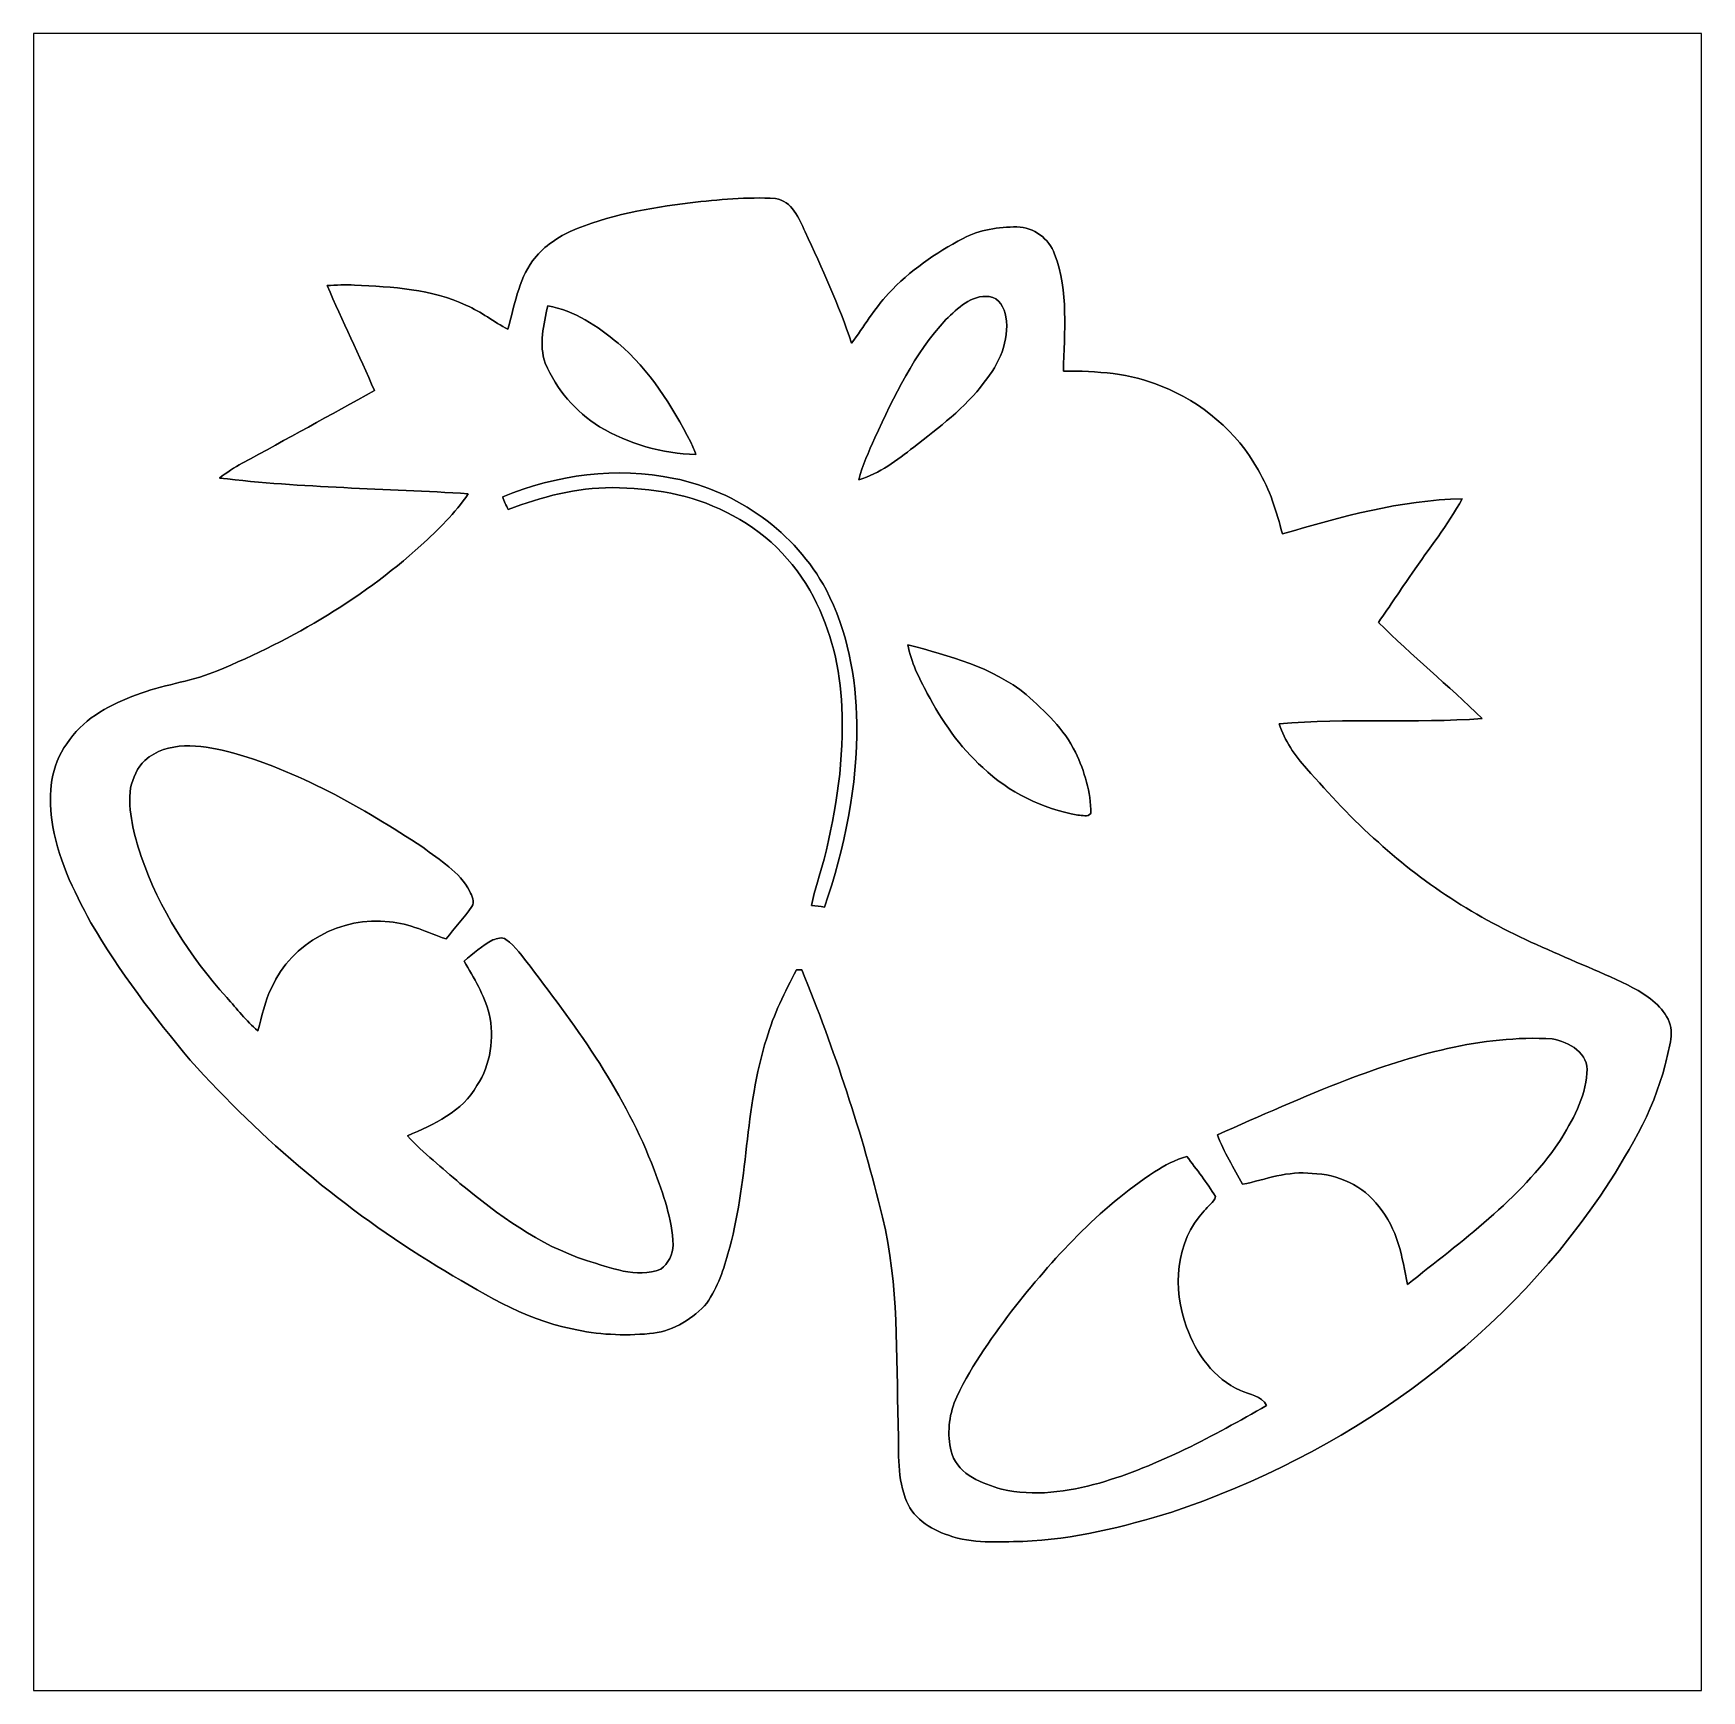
# Model space of a CAD drawing. Header units: centimetres. Extents: x -16.8 to 16.8, y -16.7 to 16.7.
import ezdxf

# ---------------------------------------------------------------- set-up
doc = ezdxf.new("R2010")
doc.units = ezdxf.units.CM
doc.header["$MEASUREMENT"] = 0
doc.layers.add('Layer 1', color=7, linetype='Continuous')

msp = doc.modelspace()

# ---------------------------------------------------------------- linework, layer by layer
at = {"layer": 'Layer 1', "color": 7}
for points, knots in [([(-16.77458, 16.66875), (-16.77458, 16.66875), (16.77458, 16.66875), (16.77458, 16.66875), (16.77458, 16.66875), (16.77458, 16.66875), (16.77458, -16.66875), (16.77458, -16.66875), (16.77458, -16.66875), (16.77458, -16.66875), (-16.77458, -16.66875), (-16.77458, -16.66875), (-16.77458, -16.66875), (-16.77458, -16.66875), (-16.77458, 16.66875), (-16.77458, 16.66875), (-16.77458, 16.66875), (-16.77458, 16.66875), (-16.77458, 16.66875), (-16.77458, 16.66875)], [0, 0, 0, 0, 0.16666667, 0.16666667, 0.16666667, 0.16666667, 0.33333333, 0.33333333, 0.33333333, 0.33333333, 0.5, 0.5, 0.5, 0.5, 0.66666667, 0.66666667, 0.66666667, 0.66666667, 1, 1, 1, 1]), ([(-3.56482, 13.26127), (-4.38573, 13.15191), (-5.21723, 13.02032), (-5.97923, 12.6806), (-5.97923, 12.6806), (-6.27309, 12.55007), (-6.53662, 12.34969), (-6.73418, 12.09604), (-6.73418, 12.09604), (-7.02134, 11.68964), (-7.10248, 11.18764), (-7.23018, 10.71774), (-7.23018, 10.71774), (-7.51593, 10.86273), (-7.76781, 11.06805), (-8.06309, 11.19646), (-8.06309, 11.19646), (-8.76371, 11.5316), (-9.55604, 11.56794), (-10.31769, 11.60321), (-10.31769, 11.60321), (-10.50043, 11.61874), (-10.68352, 11.60709), (-10.86591, 11.59369), (-10.86591, 11.59369), (-10.56323, 10.88355), (-10.21327, 10.19422), (-9.91588, 9.48196), (-9.91588, 9.48196), (-10.79994, 8.9916), (-11.68612, 8.50477), (-12.57406, 8.02181), (-12.57406, 8.02181), (-12.73281, 7.93468), (-12.88662, 7.83731), (-13.02808, 7.72407), (-13.02808, 7.72407), (-11.36932, 7.52299), (-9.69504, 7.51417), (-8.02887, 7.40763), (-8.02887, 7.40763), (-8.29169, 7.01604), (-8.63177, 6.68408), (-8.98031, 6.36976), (-8.98031, 6.36976), (-10.21574, 5.24369), (-11.68894, 4.40126), (-13.23622, 3.78213), (-13.23622, 3.78213), (-13.7481, 3.60574), (-14.29173, 3.53201), (-14.79515, 3.32881), (-14.79515, 3.32881), (-15.29997, 3.1302), (-15.80374, 2.85009), (-16.10078, 2.37843), (-16.10078, 2.37843), (-16.43309, 1.94557), (-16.46661, 1.37125), (-16.40311, 0.84878), (-16.40311, 0.84878), (-16.30539, 0.1083), (-15.9706, -0.57291), (-15.61677, -1.22132), (-15.61677, -1.22132), (-15.04244, -2.20557), (-14.351, -3.11644), (-13.61793, -3.98674), (-13.61793, -3.98674), (-12.17824, -5.59894), (-10.50361, -7.00334), (-8.65823, -8.12941), (-8.65823, -8.12941), (-7.80098, -8.64023), (-6.93244, -9.1948), (-5.93937, -9.392), (-5.93937, -9.392), (-5.43101, -9.50948), (-4.90361, -9.53417), (-4.38503, -9.48655), (-4.38503, -9.48655), (-3.95993, -9.45409), (-3.57152, -9.22726), (-3.27695, -8.92951), (-3.27695, -8.92951), (-3.04306, -8.62259), (-2.90654, -8.25394), (-2.80741, -7.88423), (-2.80741, -7.88423), (-2.39042, -6.46712), (-2.48003, -4.95512), (-2.02777, -3.54577), (-2.02777, -3.54577), (-1.88877, -3.06246), (-1.65735, -2.61479), (-1.42875, -2.16958), (-1.42875, -2.16958), (-1.40159, -2.16923), (-1.34691, -2.16923), (-1.31939, -2.16923), (-1.31939, -2.16923), (-0.66428, -3.78672), (-0.10689, -5.44583), (0.30233, -7.1434), (0.30233, -7.1434), (0.63253, -8.50547), (0.57538, -9.91658), (0.61666, -11.30653), (0.61666, -11.30653), (0.635, -11.79936), (0.58349, -12.31547), (0.75741, -12.78819), (0.75741, -12.78819), (0.88053, -13.17801), (1.25871, -13.4239), (1.62877, -13.54384), (1.62877, -13.54384), (2.10785, -13.71812), (2.62361, -13.67437), (3.12279, -13.66696), (3.12279, -13.66696), (4.1462, -13.62639), (5.14809, -13.37592), (6.12316, -13.07536), (6.12316, -13.07536), (9.55992, -11.92777), (12.67742, -9.72785), (14.73165, -6.72324), (14.73165, -6.72324), (15.27281, -5.90162), (15.7988, -5.04402), (16.04045, -4.07988), (16.04045, -4.07988), (16.10042, -3.78001), (16.24436, -3.46146), (16.09937, -3.16124), (16.09937, -3.16124), (15.95261, -2.87443), (15.67074, -2.67829), (15.39381, -2.52906), (15.39381, -2.52906), (14.79762, -2.22709), (14.17214, -1.98896), (13.56572, -1.71027), (13.56572, -1.71027), (12.36627, -1.18921), (11.23738, -0.49142), (10.27465, 0.39688), (10.27465, 0.39688), (9.74725, 0.8449), (9.29146, 1.36737), (8.82932, 1.8796), (8.82932, 1.8796), (8.59226, 2.14136), (8.38659, 2.43946), (8.28075, 2.77883), (8.28075, 2.77883), (9.63648, 2.90513), (11.00067, 2.78553), (12.35781, 2.88608), (12.35781, 2.88608), (11.68259, 3.55), (10.9474, 4.15043), (10.27747, 4.82), (10.27747, 4.82), (10.50325, 5.14844), (10.72444, 5.47934), (10.95057, 5.80743), (10.95057, 5.80743), (11.29065, 6.30273), (11.67306, 6.77439), (11.95634, 7.30603), (11.95634, 7.30603), (10.72056, 7.28204), (9.52253, 6.9409), (8.3439, 6.60012), (8.3439, 6.60012), (8.22607, 7.04391), (8.09449, 7.49159), (7.85389, 7.8867), (7.85389, 7.8867), (7.43444, 8.66069), (6.71724, 9.24631), (5.90726, 9.57439), (5.90726, 9.57439), (5.28814, 9.83403), (4.60551, 9.87813), (3.94229, 9.87496), (3.94229, 9.87496), (3.95041, 10.65812), (4.05447, 11.47833), (3.76202, 12.22622), (3.76202, 12.22622), (3.64807, 12.5409), (3.34469, 12.77197), (3.00531, 12.7762), (3.00531, 12.7762), (2.63596, 12.77056), (2.25037, 12.72469), (1.92229, 12.54266), (1.92229, 12.54266), (1.36948, 12.25232), (0.84772, 11.89108), (0.41945, 11.43459), (0.41945, 11.43459), (0.1337, 11.1319), (-0.06914, 10.76643), (-0.32068, 10.43764), (-0.32068, 10.43764), (-0.57221, 11.20775), (-0.91758, 11.94259), (-1.25413, 12.67813), (-1.25413, 12.67813), (-1.3843, 12.94836), (-1.51165, 13.29443), (-1.85244, 13.34841), (-1.85244, 13.34841), (-2.42394, 13.3798), (-2.99685, 13.32371), (-3.56482, 13.26127)], [0, 0, 0, 0, 0.01785714, 0.01785714, 0.01785714, 0.01785714, 0.03571429, 0.03571429, 0.03571429, 0.03571429, 0.05357143, 0.05357143, 0.05357143, 0.05357143, 0.07142857, 0.07142857, 0.07142857, 0.07142857, 0.08928571, 0.08928571, 0.08928571, 0.08928571, 0.10714286, 0.10714286, 0.10714286, 0.10714286, 0.125, 0.125, 0.125, 0.125, 0.14285714, 0.14285714, 0.14285714, 0.14285714, 0.16071429, 0.16071429, 0.16071429, 0.16071429, 0.17857143, 0.17857143, 0.17857143, 0.17857143, 0.19642857, 0.19642857, 0.19642857, 0.19642857, 0.21428571, 0.21428571, 0.21428571, 0.21428571, 0.23214286, 0.23214286, 0.23214286, 0.23214286, 0.25, 0.25, 0.25, 0.25, 0.26785714, 0.26785714, 0.26785714, 0.26785714, 0.28571429, 0.28571429, 0.28571429, 0.28571429, 0.30357143, 0.30357143, 0.30357143, 0.30357143, 0.32142857, 0.32142857, 0.32142857, 0.32142857, 0.33928571, 0.33928571, 0.33928571, 0.33928571, 0.35714286, 0.35714286, 0.35714286, 0.35714286, 0.375, 0.375, 0.375, 0.375, 0.39285714, 0.39285714, 0.39285714, 0.39285714, 0.41071429, 0.41071429, 0.41071429, 0.41071429, 0.42857143, 0.42857143, 0.42857143, 0.42857143, 0.44642857, 0.44642857, 0.44642857, 0.44642857, 0.46428571, 0.46428571, 0.46428571, 0.46428571, 0.48214286, 0.48214286, 0.48214286, 0.48214286, 0.5, 0.5, 0.5, 0.5, 0.51785714, 0.51785714, 0.51785714, 0.51785714, 0.53571429, 0.53571429, 0.53571429, 0.53571429, 0.55357143, 0.55357143, 0.55357143, 0.55357143, 0.57142857, 0.57142857, 0.57142857, 0.57142857, 0.58928571, 0.58928571, 0.58928571, 0.58928571, 0.60714286, 0.60714286, 0.60714286, 0.60714286, 0.625, 0.625, 0.625, 0.625, 0.64285714, 0.64285714, 0.64285714, 0.64285714, 0.66071429, 0.66071429, 0.66071429, 0.66071429, 0.67857143, 0.67857143, 0.67857143, 0.67857143, 0.69642857, 0.69642857, 0.69642857, 0.69642857, 0.71428571, 0.71428571, 0.71428571, 0.71428571, 0.73214286, 0.73214286, 0.73214286, 0.73214286, 0.75, 0.75, 0.75, 0.75, 0.76785714, 0.76785714, 0.76785714, 0.76785714, 0.78571429, 0.78571429, 0.78571429, 0.78571429, 0.80357143, 0.80357143, 0.80357143, 0.80357143, 0.82142857, 0.82142857, 0.82142857, 0.82142857, 0.83928571, 0.83928571, 0.83928571, 0.83928571, 0.85714286, 0.85714286, 0.85714286, 0.85714286, 0.875, 0.875, 0.875, 0.875, 0.89285714, 0.89285714, 0.89285714, 0.89285714, 0.91071429, 0.91071429, 0.91071429, 0.91071429, 0.92857143, 0.92857143, 0.92857143, 0.92857143, 0.94642857, 0.94642857, 0.94642857, 0.94642857, 0.96428571, 0.96428571, 0.96428571, 0.96428571, 1, 1, 1, 1]), ([(1.57727, 10.91106), (1.81292, 11.13896), (2.08809, 11.41554), (2.44757, 11.37285), (2.44757, 11.37285), (2.65077, 11.35486), (2.75061, 11.1446), (2.78518, 10.9668), (2.78518, 10.9668), (2.85644, 10.48773), (2.64583, 10.01324), (2.34668, 9.64988), (2.34668, 9.64988), (1.96144, 9.12848), (1.4351, 8.74289), (0.93098, 8.34637), (0.93098, 8.34637), (0.59443, 8.08214), (0.24201, 7.81297), (-0.17392, 7.68809), (-0.17392, 7.68809), (-0.10372, 7.9816), (0.02716, 8.25535), (0.14746, 8.53052), (0.14746, 8.53052), (0.5274, 9.37507), (0.94474, 10.22421), (1.57727, 10.91106)], [0, 0, 0, 0, 0.125, 0.125, 0.125, 0.125, 0.25, 0.25, 0.25, 0.25, 0.375, 0.375, 0.375, 0.375, 0.5, 0.5, 0.5, 0.5, 0.625, 0.625, 0.625, 0.625, 0.75, 0.75, 0.75, 0.75, 1, 1, 1, 1]), ([(-6.43043, 11.18552), (-5.89245, 11.10051), (-5.42784, 10.77348), (-5.01544, 10.43693), (-5.01544, 10.43693), (-4.38079, 9.89471), (-3.93136, 9.17822), (-3.55353, 8.44303), (-3.55353, 8.44303), (-3.51402, 8.3626), (-3.48121, 8.27969), (-3.44946, 8.19573), (-3.44946, 8.19573), (-4.12891, 8.21161), (-4.80413, 8.41234), (-5.38939, 8.75559), (-5.38939, 8.75559), (-5.87375, 9.0551), (-6.25581, 9.50948), (-6.47947, 10.03229), (-6.47947, 10.03229), (-6.61529, 10.40906), (-6.51016, 10.81017), (-6.43043, 11.18552)], [0, 0, 0, 0, 0.14285714, 0.14285714, 0.14285714, 0.14285714, 0.28571429, 0.28571429, 0.28571429, 0.28571429, 0.42857143, 0.42857143, 0.42857143, 0.42857143, 0.57142857, 0.57142857, 0.57142857, 0.57142857, 0.71428571, 0.71428571, 0.71428571, 0.71428571, 1, 1, 1, 1]), ([(-7.33672, 7.34307), (-6.25793, 7.79145), (-5.04331, 7.95514), (-3.89361, 7.71701), (-3.89361, 7.71701), (-2.61303, 7.45984), (-1.45521, 6.63363), (-0.83361, 5.47934), (-0.83361, 5.47934), (-0.40217, 4.6542), (-0.22789, 3.7144), (-0.21625, 2.78941), (-0.21625, 2.78941), (-0.20285, 1.53141), (-0.45438, 0.2794), (-0.86325, -0.90664), (-0.86325, -0.90664), (-0.95074, -0.89606), (-1.03787, -0.88406), (-1.1243, -0.87171), (-1.1243, -0.87171), (-1.05904, -0.55668), (-0.96097, -0.25012), (-0.87418, 0.05891), (-0.87418, 0.05891), (-0.61983, 1.05728), (-0.46567, 2.0888), (-0.51823, 3.12103), (-0.51823, 3.12103), (-0.54645, 3.88761), (-0.72849, 4.65243), (-1.08867, 5.33188), (-1.08867, 5.33188), (-1.4672, 6.06989), (-2.09303, 6.67738), (-2.84021, 7.03651), (-2.84021, 7.03651), (-3.54577, 7.39493), (-4.34799, 7.52757), (-5.13292, 7.53039), (-5.13292, 7.53039), (-5.85364, 7.53216), (-6.55779, 7.34624), (-7.22559, 7.08872), (-7.22559, 7.08872), (-7.26652, 7.17162), (-7.30391, 7.25664), (-7.33672, 7.34307)], [0, 0, 0, 0, 0.07692308, 0.07692308, 0.07692308, 0.07692308, 0.15384615, 0.15384615, 0.15384615, 0.15384615, 0.23076923, 0.23076923, 0.23076923, 0.23076923, 0.30769231, 0.30769231, 0.30769231, 0.30769231, 0.38461538, 0.38461538, 0.38461538, 0.38461538, 0.46153846, 0.46153846, 0.46153846, 0.46153846, 0.53846154, 0.53846154, 0.53846154, 0.53846154, 0.61538462, 0.61538462, 0.61538462, 0.61538462, 0.69230769, 0.69230769, 0.69230769, 0.69230769, 0.76923077, 0.76923077, 0.76923077, 0.76923077, 0.84615385, 0.84615385, 0.84615385, 0.84615385, 1, 1, 1, 1]), ([(0.81386, 4.37092), (1.64218, 4.14302), (2.51143, 3.92324), (3.19158, 3.36832), (3.19158, 3.36832), (3.57046, 3.02824), (3.95887, 2.67335), (4.18218, 2.20627), (4.18218, 2.20627), (4.36457, 1.82457), (4.49262, 1.40441), (4.49227, 0.97861), (4.49227, 0.97861), (4.43371, 0.89253), (4.31518, 0.94333), (4.22698, 0.94474), (4.22698, 0.94474), (3.5179, 1.07033), (2.84162, 1.39735), (2.32163, 1.89865), (2.32163, 1.89865), (1.85138, 2.31493), (1.49542, 2.83986), (1.20191, 3.39019), (1.20191, 3.39019), (1.03787, 3.7017), (0.87242, 4.02026), (0.81386, 4.37092)], [0, 0, 0, 0, 0.125, 0.125, 0.125, 0.125, 0.25, 0.25, 0.25, 0.25, 0.375, 0.375, 0.375, 0.375, 0.5, 0.5, 0.5, 0.5, 0.625, 0.625, 0.625, 0.625, 0.75, 0.75, 0.75, 0.75, 1, 1, 1, 1]), ([(-14.53092, 2.04329), (-14.07901, 2.44651), (-13.41367, 2.35797), (-12.87286, 2.22567), (-12.87286, 2.22567), (-11.45258, 1.84362), (-10.16529, 1.09679), (-8.94362, 0.29739), (-8.94362, 0.29739), (-8.60284, 0.03493), (-8.20138, -0.19156), (-8.00029, -0.59055), (-8.00029, -0.59055), (-7.95338, -0.68157), (-7.89481, -0.79975), (-7.95655, -0.89782), (-7.95655, -0.89782), (-8.11213, -1.12677), (-8.3058, -1.32574), (-8.47302, -1.54587), (-8.47302, -1.54587), (-8.85155, -1.43016), (-9.20785, -1.22449), (-9.61108, -1.20615), (-9.61108, -1.20615), (-10.57169, -1.08056), (-11.58734, -1.62913), (-11.97857, -2.5213), (-11.97857, -2.5213), (-12.12568, -2.794), (-12.17048, -3.10268), (-12.26256, -3.39513), (-12.26256, -3.39513), (-12.49609, -3.19758), (-12.68236, -2.9524), (-12.88627, -2.72627), (-12.88627, -2.72627), (-13.62639, -1.89759), (-14.24799, -0.9458), (-14.60359, 0.11183), (-14.60359, 0.11183), (-14.75705, 0.55351), (-14.87241, 1.022), (-14.82337, 1.49225), (-14.82337, 1.49225), (-14.75705, 1.68734), (-14.69461, 1.90465), (-14.53092, 2.04329)], [0, 0, 0, 0, 0.07692308, 0.07692308, 0.07692308, 0.07692308, 0.15384615, 0.15384615, 0.15384615, 0.15384615, 0.23076923, 0.23076923, 0.23076923, 0.23076923, 0.30769231, 0.30769231, 0.30769231, 0.30769231, 0.38461538, 0.38461538, 0.38461538, 0.38461538, 0.46153846, 0.46153846, 0.46153846, 0.46153846, 0.53846154, 0.53846154, 0.53846154, 0.53846154, 0.61538462, 0.61538462, 0.61538462, 0.61538462, 0.69230769, 0.69230769, 0.69230769, 0.69230769, 0.76923077, 0.76923077, 0.76923077, 0.76923077, 0.84615385, 0.84615385, 0.84615385, 0.84615385, 1, 1, 1, 1]), ([(-7.53392, -1.56774), (-7.45278, -1.53564), (-7.35013, -1.50389), (-7.27287, -1.55751), (-7.27287, -1.55751), (-7.06967, -1.69545), (-6.93808, -1.90747), (-6.78709, -2.09621), (-6.78709, -2.09621), (-5.81201, -3.36585), (-4.85881, -4.68595), (-4.28978, -6.19478), (-4.28978, -6.19478), (-4.11021, -6.68091), (-3.92359, -7.17973), (-3.91125, -7.70431), (-3.91125, -7.70431), (-3.91231, -7.89587), (-4.00509, -8.07544), (-4.15396, -8.19326), (-4.15396, -8.19326), (-4.6542, -8.3753), (-5.17419, -8.16187), (-5.65221, -8.01441), (-5.65221, -8.01441), (-6.60823, -7.70572), (-7.42809, -7.09824), (-8.19503, -6.46642), (-8.19503, -6.46642), (-8.55028, -6.15033), (-8.93022, -5.8607), (-9.25089, -5.50721), (-9.25089, -5.50721), (-8.72278, -5.28179), (-8.14423, -5.02109), (-7.85319, -4.4958), (-7.85319, -4.4958), (-7.57661, -4.07564), (-7.50111, -3.54083), (-7.60836, -3.05329), (-7.60836, -3.05329), (-7.70819, -2.67053), (-7.91492, -2.33186), (-8.11354, -1.99425), (-8.11354, -1.99425), (-7.92727, -1.84291), (-7.74735, -1.68099), (-7.53392, -1.56774)], [0, 0, 0, 0, 0.07692308, 0.07692308, 0.07692308, 0.07692308, 0.15384615, 0.15384615, 0.15384615, 0.15384615, 0.23076923, 0.23076923, 0.23076923, 0.23076923, 0.30769231, 0.30769231, 0.30769231, 0.30769231, 0.38461538, 0.38461538, 0.38461538, 0.38461538, 0.46153846, 0.46153846, 0.46153846, 0.46153846, 0.53846154, 0.53846154, 0.53846154, 0.53846154, 0.61538462, 0.61538462, 0.61538462, 0.61538462, 0.69230769, 0.69230769, 0.69230769, 0.69230769, 0.76923077, 0.76923077, 0.76923077, 0.76923077, 0.84615385, 0.84615385, 0.84615385, 0.84615385, 1, 1, 1, 1]), ([(9.63789, -4.38256), (10.95481, -3.88338), (12.34863, -3.47768), (13.77139, -3.55671), (13.77139, -3.55671), (14.10582, -3.61738), (14.52033, -3.85092), (14.46883, -4.24568), (14.46883, -4.24568), (14.42896, -4.74839), (14.17849, -5.20594), (13.91426, -5.62504), (13.91426, -5.62504), (13.11734, -6.79521), (11.94929, -7.62564), (10.85885, -8.49877), (10.85885, -8.49877), (10.75831, -7.95126), (10.65389, -7.36988), (10.28382, -6.93138), (10.28382, -6.93138), (9.97303, -6.51016), (9.45974, -6.27627), (8.94221, -6.2671), (8.94221, -6.2671), (8.46067, -6.20289), (8.00417, -6.38775), (7.54133, -6.4837), (7.54133, -6.4837), (7.36671, -6.15386), (7.16668, -5.836), (7.03545, -5.48534), (7.03545, -5.48534), (7.89975, -5.11069), (8.75912, -4.72299), (9.63789, -4.38256)], [0, 0, 0, 0, 0.1, 0.1, 0.1, 0.1, 0.2, 0.2, 0.2, 0.2, 0.3, 0.3, 0.3, 0.3, 0.4, 0.4, 0.4, 0.4, 0.5, 0.5, 0.5, 0.5, 0.6, 0.6, 0.6, 0.6, 0.7, 0.7, 0.7, 0.7, 0.8, 0.8, 0.8, 0.8, 1, 1, 1, 1]), ([(5.77391, -6.23111), (5.97641, -6.10235), (6.18984, -5.98699), (6.42338, -5.92455), (6.42338, -5.92455), (6.62023, -6.18878), (6.82696, -6.44701), (6.99699, -6.73065), (6.99699, -6.73065), (6.96842, -6.85447), (6.84389, -6.92291), (6.77192, -7.01922), (6.77192, -7.01922), (6.18702, -7.63164), (6.13516, -8.59084), (6.41562, -9.35496), (6.41562, -9.35496), (6.61176, -9.88589), (6.9656, -10.39848), (7.50006, -10.62849), (7.50006, -10.62849), (7.68174, -10.71492), (7.92339, -10.73644), (8.02569, -10.93435), (8.02569, -10.93435), (6.95113, -11.54359), (5.85505, -12.14649), (4.66302, -12.49257), (4.66302, -12.49257), (4.02978, -12.66931), (3.34504, -12.7695), (2.69699, -12.61569), (2.69699, -12.61569), (2.30752, -12.5028), (1.85103, -12.33417), (1.69968, -11.91754), (1.69968, -11.91754), (1.60091, -11.58099), (1.62313, -11.21022), (1.74307, -10.88214), (1.74307, -10.88214), (2.02459, -10.20763), (2.46874, -9.61954), (2.89807, -9.03393), (2.89807, -9.03393), (3.72745, -7.97983), (4.64256, -6.96912), (5.77391, -6.23111)], [0, 0, 0, 0, 0.07692308, 0.07692308, 0.07692308, 0.07692308, 0.15384615, 0.15384615, 0.15384615, 0.15384615, 0.23076923, 0.23076923, 0.23076923, 0.23076923, 0.30769231, 0.30769231, 0.30769231, 0.30769231, 0.38461538, 0.38461538, 0.38461538, 0.38461538, 0.46153846, 0.46153846, 0.46153846, 0.46153846, 0.53846154, 0.53846154, 0.53846154, 0.53846154, 0.61538462, 0.61538462, 0.61538462, 0.61538462, 0.69230769, 0.69230769, 0.69230769, 0.69230769, 0.76923077, 0.76923077, 0.76923077, 0.76923077, 0.84615385, 0.84615385, 0.84615385, 0.84615385, 1, 1, 1, 1])]:
    msp.add_open_spline(points, degree=3, knots=knots, dxfattribs=at)
at = {"layer": 'Layer 1', "color": 251}
for points, knots in [([(-3.56482, 13.26127), (-2.99685, 13.32371), (-2.42394, 13.3798), (-1.85244, 13.34841), (-1.85244, 13.34841), (-1.51165, 13.29443), (-1.3843, 12.94836), (-1.25413, 12.67813), (-1.25413, 12.67813), (-0.91758, 11.94259), (-0.57221, 11.20775), (-0.32068, 10.43764), (-0.32068, 10.43764), (-0.06914, 10.76643), (0.1337, 11.1319), (0.41945, 11.43459), (0.41945, 11.43459), (0.84772, 11.89108), (1.36948, 12.25232), (1.92229, 12.54266), (1.92229, 12.54266), (2.25037, 12.72469), (2.63596, 12.77056), (3.00531, 12.7762), (3.00531, 12.7762), (3.34469, 12.77197), (3.64807, 12.5409), (3.76202, 12.22622), (3.76202, 12.22622), (4.05447, 11.47833), (3.95041, 10.65812), (3.94229, 9.87496), (3.94229, 9.87496), (4.60551, 9.87813), (5.28814, 9.83403), (5.90726, 9.57439), (5.90726, 9.57439), (6.71724, 9.24631), (7.43444, 8.66069), (7.85389, 7.8867), (7.85389, 7.8867), (8.09449, 7.49159), (8.22607, 7.04391), (8.3439, 6.60012), (8.3439, 6.60012), (9.52253, 6.9409), (10.72056, 7.28204), (11.95634, 7.30603), (11.95634, 7.30603), (11.67306, 6.77439), (11.29065, 6.30273), (10.95057, 5.80743), (10.95057, 5.80743), (10.72444, 5.47934), (10.50325, 5.14844), (10.27747, 4.82), (10.27747, 4.82), (10.9474, 4.15043), (11.68259, 3.55), (12.35781, 2.88608), (12.35781, 2.88608), (11.00067, 2.78553), (9.63648, 2.90513), (8.28075, 2.77883), (8.28075, 2.77883), (8.38659, 2.43946), (8.59226, 2.14136), (8.82932, 1.8796), (8.82932, 1.8796), (9.29146, 1.36737), (9.74725, 0.8449), (10.27465, 0.39688), (10.27465, 0.39688), (11.23738, -0.49142), (12.36627, -1.18921), (13.56572, -1.71027), (13.56572, -1.71027), (14.17214, -1.98896), (14.79762, -2.22709), (15.39381, -2.52906), (15.39381, -2.52906), (15.67074, -2.67829), (15.95261, -2.87443), (16.09937, -3.16124), (16.09937, -3.16124), (16.24436, -3.46146), (16.10042, -3.78001), (16.04045, -4.07988), (16.04045, -4.07988), (15.7988, -5.04402), (15.27281, -5.90162), (14.73165, -6.72324), (14.73165, -6.72324), (12.67742, -9.72785), (9.55992, -11.92777), (6.12316, -13.07536), (6.12316, -13.07536), (5.14809, -13.37592), (4.1462, -13.62639), (3.12279, -13.66696), (3.12279, -13.66696), (2.62361, -13.67437), (2.10785, -13.71812), (1.62877, -13.54384), (1.62877, -13.54384), (1.25871, -13.4239), (0.88053, -13.17801), (0.75741, -12.78819), (0.75741, -12.78819), (0.58349, -12.31547), (0.635, -11.79936), (0.61666, -11.30653), (0.61666, -11.30653), (0.57538, -9.91658), (0.63253, -8.50547), (0.30233, -7.1434), (0.30233, -7.1434), (-0.10689, -5.44583), (-0.66428, -3.78672), (-1.31939, -2.16923), (-1.31939, -2.16923), (-1.34691, -2.16923), (-1.40159, -2.16923), (-1.42875, -2.16958), (-1.42875, -2.16958), (-1.65735, -2.61479), (-1.88877, -3.06246), (-2.02777, -3.54577), (-2.02777, -3.54577), (-2.48003, -4.95512), (-2.39042, -6.46712), (-2.80741, -7.88423), (-2.80741, -7.88423), (-2.90654, -8.25394), (-3.04306, -8.62259), (-3.27695, -8.92951), (-3.27695, -8.92951), (-3.57152, -9.22726), (-3.95993, -9.45409), (-4.38503, -9.48655), (-4.38503, -9.48655), (-4.90361, -9.53417), (-5.43101, -9.50948), (-5.93937, -9.392), (-5.93937, -9.392), (-6.93244, -9.1948), (-7.80098, -8.64023), (-8.65823, -8.12941), (-8.65823, -8.12941), (-10.50361, -7.00334), (-12.17824, -5.59894), (-13.61793, -3.98674), (-13.61793, -3.98674), (-14.351, -3.11644), (-15.04244, -2.20557), (-15.61677, -1.22132), (-15.61677, -1.22132), (-15.9706, -0.57291), (-16.30539, 0.1083), (-16.40311, 0.84878), (-16.40311, 0.84878), (-16.46661, 1.37125), (-16.43309, 1.94557), (-16.10078, 2.37843), (-16.10078, 2.37843), (-15.80374, 2.85009), (-15.29997, 3.1302), (-14.79515, 3.32881), (-14.79515, 3.32881), (-14.29173, 3.53201), (-13.7481, 3.60574), (-13.23622, 3.78213), (-13.23622, 3.78213), (-11.68894, 4.40126), (-10.21574, 5.24369), (-8.98031, 6.36976), (-8.98031, 6.36976), (-8.63177, 6.68408), (-8.29169, 7.01604), (-8.02887, 7.40763), (-8.02887, 7.40763), (-9.69504, 7.51417), (-11.36932, 7.52299), (-13.02808, 7.72407), (-13.02808, 7.72407), (-12.88662, 7.83731), (-12.73281, 7.93468), (-12.57406, 8.02181), (-12.57406, 8.02181), (-11.68612, 8.50477), (-10.79994, 8.9916), (-9.91588, 9.48196), (-9.91588, 9.48196), (-10.21327, 10.19422), (-10.56323, 10.88355), (-10.86591, 11.59369), (-10.86591, 11.59369), (-10.68352, 11.60709), (-10.50043, 11.61874), (-10.31769, 11.60321), (-10.31769, 11.60321), (-9.55604, 11.56794), (-8.76371, 11.5316), (-8.06309, 11.19646), (-8.06309, 11.19646), (-7.76781, 11.06805), (-7.51593, 10.86273), (-7.23018, 10.71774), (-7.23018, 10.71774), (-7.10248, 11.18764), (-7.02134, 11.68964), (-6.73418, 12.09604), (-6.73418, 12.09604), (-6.53662, 12.34969), (-6.27309, 12.55007), (-5.97923, 12.6806), (-5.97923, 12.6806), (-5.21723, 13.02032), (-4.38573, 13.15191), (-3.56482, 13.26127), (-3.56482, 13.26127), (-3.56482, 13.26127), (-3.56482, 13.26127), (-3.56482, 13.26127)], [0, 0, 0, 0, 0.01754386, 0.01754386, 0.01754386, 0.01754386, 0.03508772, 0.03508772, 0.03508772, 0.03508772, 0.05263158, 0.05263158, 0.05263158, 0.05263158, 0.07017544, 0.07017544, 0.07017544, 0.07017544, 0.0877193, 0.0877193, 0.0877193, 0.0877193, 0.10526316, 0.10526316, 0.10526316, 0.10526316, 0.12280702, 0.12280702, 0.12280702, 0.12280702, 0.14035088, 0.14035088, 0.14035088, 0.14035088, 0.15789474, 0.15789474, 0.15789474, 0.15789474, 0.1754386, 0.1754386, 0.1754386, 0.1754386, 0.19298246, 0.19298246, 0.19298246, 0.19298246, 0.21052632, 0.21052632, 0.21052632, 0.21052632, 0.22807018, 0.22807018, 0.22807018, 0.22807018, 0.24561404, 0.24561404, 0.24561404, 0.24561404, 0.26315789, 0.26315789, 0.26315789, 0.26315789, 0.28070175, 0.28070175, 0.28070175, 0.28070175, 0.29824561, 0.29824561, 0.29824561, 0.29824561, 0.31578947, 0.31578947, 0.31578947, 0.31578947, 0.33333333, 0.33333333, 0.33333333, 0.33333333, 0.35087719, 0.35087719, 0.35087719, 0.35087719, 0.36842105, 0.36842105, 0.36842105, 0.36842105, 0.38596491, 0.38596491, 0.38596491, 0.38596491, 0.40350877, 0.40350877, 0.40350877, 0.40350877, 0.42105263, 0.42105263, 0.42105263, 0.42105263, 0.43859649, 0.43859649, 0.43859649, 0.43859649, 0.45614035, 0.45614035, 0.45614035, 0.45614035, 0.47368421, 0.47368421, 0.47368421, 0.47368421, 0.49122807, 0.49122807, 0.49122807, 0.49122807, 0.50877193, 0.50877193, 0.50877193, 0.50877193, 0.52631579, 0.52631579, 0.52631579, 0.52631579, 0.54385965, 0.54385965, 0.54385965, 0.54385965, 0.56140351, 0.56140351, 0.56140351, 0.56140351, 0.57894737, 0.57894737, 0.57894737, 0.57894737, 0.59649123, 0.59649123, 0.59649123, 0.59649123, 0.61403509, 0.61403509, 0.61403509, 0.61403509, 0.63157895, 0.63157895, 0.63157895, 0.63157895, 0.64912281, 0.64912281, 0.64912281, 0.64912281, 0.66666667, 0.66666667, 0.66666667, 0.66666667, 0.68421053, 0.68421053, 0.68421053, 0.68421053, 0.70175439, 0.70175439, 0.70175439, 0.70175439, 0.71929825, 0.71929825, 0.71929825, 0.71929825, 0.73684211, 0.73684211, 0.73684211, 0.73684211, 0.75438596, 0.75438596, 0.75438596, 0.75438596, 0.77192982, 0.77192982, 0.77192982, 0.77192982, 0.78947368, 0.78947368, 0.78947368, 0.78947368, 0.80701754, 0.80701754, 0.80701754, 0.80701754, 0.8245614, 0.8245614, 0.8245614, 0.8245614, 0.84210526, 0.84210526, 0.84210526, 0.84210526, 0.85964912, 0.85964912, 0.85964912, 0.85964912, 0.87719298, 0.87719298, 0.87719298, 0.87719298, 0.89473684, 0.89473684, 0.89473684, 0.89473684, 0.9122807, 0.9122807, 0.9122807, 0.9122807, 0.92982456, 0.92982456, 0.92982456, 0.92982456, 0.94736842, 0.94736842, 0.94736842, 0.94736842, 0.96491228, 0.96491228, 0.96491228, 0.96491228, 1, 1, 1, 1]), ([(1.57727, 10.91106), (0.94474, 10.22421), (0.5274, 9.37507), (0.14746, 8.53052), (0.14746, 8.53052), (0.02716, 8.25535), (-0.10372, 7.9816), (-0.17392, 7.68809), (-0.17392, 7.68809), (0.24201, 7.81297), (0.59443, 8.08214), (0.93098, 8.34637), (0.93098, 8.34637), (1.4351, 8.74289), (1.96144, 9.12848), (2.34668, 9.64988), (2.34668, 9.64988), (2.64583, 10.01324), (2.85644, 10.48773), (2.78518, 10.9668), (2.78518, 10.9668), (2.75061, 11.1446), (2.65077, 11.35486), (2.44757, 11.37285), (2.44757, 11.37285), (2.08809, 11.41554), (1.81292, 11.13896), (1.57727, 10.91106), (1.57727, 10.91106), (1.57727, 10.91106), (1.57727, 10.91106), (1.57727, 10.91106)], [0, 0, 0, 0, 0.11111111, 0.11111111, 0.11111111, 0.11111111, 0.22222222, 0.22222222, 0.22222222, 0.22222222, 0.33333333, 0.33333333, 0.33333333, 0.33333333, 0.44444444, 0.44444444, 0.44444444, 0.44444444, 0.55555556, 0.55555556, 0.55555556, 0.55555556, 0.66666667, 0.66666667, 0.66666667, 0.66666667, 0.77777778, 0.77777778, 0.77777778, 0.77777778, 1, 1, 1, 1]), ([(-6.43043, 11.18552), (-6.51016, 10.81017), (-6.61529, 10.40906), (-6.47947, 10.03229), (-6.47947, 10.03229), (-6.25581, 9.50948), (-5.87375, 9.0551), (-5.38939, 8.75559), (-5.38939, 8.75559), (-4.80413, 8.41234), (-4.12891, 8.21161), (-3.44946, 8.19573), (-3.44946, 8.19573), (-3.48121, 8.27969), (-3.51402, 8.3626), (-3.55353, 8.44303), (-3.55353, 8.44303), (-3.93136, 9.17822), (-4.38079, 9.89471), (-5.01544, 10.43693), (-5.01544, 10.43693), (-5.42784, 10.77348), (-5.89245, 11.10051), (-6.43043, 11.18552), (-6.43043, 11.18552), (-6.43043, 11.18552), (-6.43043, 11.18552), (-6.43043, 11.18552)], [0, 0, 0, 0, 0.125, 0.125, 0.125, 0.125, 0.25, 0.25, 0.25, 0.25, 0.375, 0.375, 0.375, 0.375, 0.5, 0.5, 0.5, 0.5, 0.625, 0.625, 0.625, 0.625, 0.75, 0.75, 0.75, 0.75, 1, 1, 1, 1]), ([(-7.33672, 7.34307), (-7.30391, 7.25664), (-7.26652, 7.17162), (-7.22559, 7.08872), (-7.22559, 7.08872), (-6.55779, 7.34624), (-5.85364, 7.53216), (-5.13292, 7.53039), (-5.13292, 7.53039), (-4.34799, 7.52757), (-3.54577, 7.39493), (-2.84021, 7.03651), (-2.84021, 7.03651), (-2.09303, 6.67738), (-1.4672, 6.06989), (-1.08867, 5.33188), (-1.08867, 5.33188), (-0.72849, 4.65243), (-0.54645, 3.88761), (-0.51823, 3.12103), (-0.51823, 3.12103), (-0.46567, 2.0888), (-0.61983, 1.05728), (-0.87418, 0.05891), (-0.87418, 0.05891), (-0.96097, -0.25012), (-1.05904, -0.55668), (-1.1243, -0.87171), (-1.1243, -0.87171), (-1.03787, -0.88406), (-0.95074, -0.89606), (-0.86325, -0.90664), (-0.86325, -0.90664), (-0.45438, 0.2794), (-0.20285, 1.53141), (-0.21625, 2.78941), (-0.21625, 2.78941), (-0.22789, 3.7144), (-0.40217, 4.6542), (-0.83361, 5.47934), (-0.83361, 5.47934), (-1.45521, 6.63363), (-2.61303, 7.45984), (-3.89361, 7.71701), (-3.89361, 7.71701), (-5.04331, 7.95514), (-6.25793, 7.79145), (-7.33672, 7.34307), (-7.33672, 7.34307), (-7.33672, 7.34307), (-7.33672, 7.34307), (-7.33672, 7.34307)], [0, 0, 0, 0, 0.07142857, 0.07142857, 0.07142857, 0.07142857, 0.14285714, 0.14285714, 0.14285714, 0.14285714, 0.21428571, 0.21428571, 0.21428571, 0.21428571, 0.28571429, 0.28571429, 0.28571429, 0.28571429, 0.35714286, 0.35714286, 0.35714286, 0.35714286, 0.42857143, 0.42857143, 0.42857143, 0.42857143, 0.5, 0.5, 0.5, 0.5, 0.57142857, 0.57142857, 0.57142857, 0.57142857, 0.64285714, 0.64285714, 0.64285714, 0.64285714, 0.71428571, 0.71428571, 0.71428571, 0.71428571, 0.78571429, 0.78571429, 0.78571429, 0.78571429, 0.85714286, 0.85714286, 0.85714286, 0.85714286, 1, 1, 1, 1]), ([(0.81386, 4.37092), (0.87242, 4.02026), (1.03787, 3.7017), (1.20191, 3.39019), (1.20191, 3.39019), (1.49542, 2.83986), (1.85138, 2.31493), (2.32163, 1.89865), (2.32163, 1.89865), (2.84162, 1.39735), (3.5179, 1.07033), (4.22698, 0.94474), (4.22698, 0.94474), (4.31518, 0.94333), (4.43371, 0.89253), (4.49227, 0.97861), (4.49227, 0.97861), (4.49262, 1.40441), (4.36457, 1.82457), (4.18218, 2.20627), (4.18218, 2.20627), (3.95887, 2.67335), (3.57046, 3.02824), (3.19158, 3.36832), (3.19158, 3.36832), (2.51143, 3.92324), (1.64218, 4.14302), (0.81386, 4.37092), (0.81386, 4.37092), (0.81386, 4.37092), (0.81386, 4.37092), (0.81386, 4.37092)], [0, 0, 0, 0, 0.11111111, 0.11111111, 0.11111111, 0.11111111, 0.22222222, 0.22222222, 0.22222222, 0.22222222, 0.33333333, 0.33333333, 0.33333333, 0.33333333, 0.44444444, 0.44444444, 0.44444444, 0.44444444, 0.55555556, 0.55555556, 0.55555556, 0.55555556, 0.66666667, 0.66666667, 0.66666667, 0.66666667, 0.77777778, 0.77777778, 0.77777778, 0.77777778, 1, 1, 1, 1]), ([(-14.53092, 2.04329), (-14.69461, 1.90465), (-14.75705, 1.68734), (-14.82337, 1.49225), (-14.82337, 1.49225), (-14.87241, 1.022), (-14.75705, 0.55351), (-14.60359, 0.11183), (-14.60359, 0.11183), (-14.24799, -0.9458), (-13.62639, -1.89759), (-12.88627, -2.72627), (-12.88627, -2.72627), (-12.68236, -2.9524), (-12.49609, -3.19758), (-12.26256, -3.39513), (-12.26256, -3.39513), (-12.17048, -3.10268), (-12.12568, -2.794), (-11.97857, -2.5213), (-11.97857, -2.5213), (-11.58734, -1.62913), (-10.57169, -1.08056), (-9.61108, -1.20615), (-9.61108, -1.20615), (-9.20785, -1.22449), (-8.85155, -1.43016), (-8.47302, -1.54587), (-8.47302, -1.54587), (-8.3058, -1.32574), (-8.11213, -1.12677), (-7.95655, -0.89782), (-7.95655, -0.89782), (-7.89481, -0.79975), (-7.95338, -0.68157), (-8.00029, -0.59055), (-8.00029, -0.59055), (-8.20138, -0.19156), (-8.60284, 0.03493), (-8.94362, 0.29739), (-8.94362, 0.29739), (-10.16529, 1.09679), (-11.45258, 1.84362), (-12.87286, 2.22567), (-12.87286, 2.22567), (-13.41367, 2.35797), (-14.07901, 2.44651), (-14.53092, 2.04329), (-14.53092, 2.04329), (-14.53092, 2.04329), (-14.53092, 2.04329), (-14.53092, 2.04329)], [0, 0, 0, 0, 0.07142857, 0.07142857, 0.07142857, 0.07142857, 0.14285714, 0.14285714, 0.14285714, 0.14285714, 0.21428571, 0.21428571, 0.21428571, 0.21428571, 0.28571429, 0.28571429, 0.28571429, 0.28571429, 0.35714286, 0.35714286, 0.35714286, 0.35714286, 0.42857143, 0.42857143, 0.42857143, 0.42857143, 0.5, 0.5, 0.5, 0.5, 0.57142857, 0.57142857, 0.57142857, 0.57142857, 0.64285714, 0.64285714, 0.64285714, 0.64285714, 0.71428571, 0.71428571, 0.71428571, 0.71428571, 0.78571429, 0.78571429, 0.78571429, 0.78571429, 0.85714286, 0.85714286, 0.85714286, 0.85714286, 1, 1, 1, 1]), ([(-7.53392, -1.56774), (-7.74735, -1.68099), (-7.92727, -1.84291), (-8.11354, -1.99425), (-8.11354, -1.99425), (-7.91492, -2.33186), (-7.70819, -2.67053), (-7.60836, -3.05329), (-7.60836, -3.05329), (-7.50111, -3.54083), (-7.57661, -4.07564), (-7.85319, -4.4958), (-7.85319, -4.4958), (-8.14423, -5.02109), (-8.72278, -5.28179), (-9.25089, -5.50721), (-9.25089, -5.50721), (-8.93022, -5.8607), (-8.55028, -6.15033), (-8.19503, -6.46642), (-8.19503, -6.46642), (-7.42809, -7.09824), (-6.60823, -7.70572), (-5.65221, -8.01441), (-5.65221, -8.01441), (-5.17419, -8.16187), (-4.6542, -8.3753), (-4.15396, -8.19326), (-4.15396, -8.19326), (-4.00509, -8.07544), (-3.91231, -7.89587), (-3.91125, -7.70431), (-3.91125, -7.70431), (-3.92359, -7.17973), (-4.11021, -6.68091), (-4.28978, -6.19478), (-4.28978, -6.19478), (-4.85881, -4.68595), (-5.81201, -3.36585), (-6.78709, -2.09621), (-6.78709, -2.09621), (-6.93808, -1.90747), (-7.06967, -1.69545), (-7.27287, -1.55751), (-7.27287, -1.55751), (-7.35013, -1.50389), (-7.45278, -1.53564), (-7.53392, -1.56774), (-7.53392, -1.56774), (-7.53392, -1.56774), (-7.53392, -1.56774), (-7.53392, -1.56774)], [0, 0, 0, 0, 0.07142857, 0.07142857, 0.07142857, 0.07142857, 0.14285714, 0.14285714, 0.14285714, 0.14285714, 0.21428571, 0.21428571, 0.21428571, 0.21428571, 0.28571429, 0.28571429, 0.28571429, 0.28571429, 0.35714286, 0.35714286, 0.35714286, 0.35714286, 0.42857143, 0.42857143, 0.42857143, 0.42857143, 0.5, 0.5, 0.5, 0.5, 0.57142857, 0.57142857, 0.57142857, 0.57142857, 0.64285714, 0.64285714, 0.64285714, 0.64285714, 0.71428571, 0.71428571, 0.71428571, 0.71428571, 0.78571429, 0.78571429, 0.78571429, 0.78571429, 0.85714286, 0.85714286, 0.85714286, 0.85714286, 1, 1, 1, 1]), ([(9.63789, -4.38256), (8.75912, -4.72299), (7.89975, -5.11069), (7.03545, -5.48534), (7.03545, -5.48534), (7.16668, -5.836), (7.36671, -6.15386), (7.54133, -6.4837), (7.54133, -6.4837), (8.00417, -6.38775), (8.46067, -6.20289), (8.94221, -6.2671), (8.94221, -6.2671), (9.45974, -6.27627), (9.97303, -6.51016), (10.28382, -6.93138), (10.28382, -6.93138), (10.65389, -7.36988), (10.75831, -7.95126), (10.85885, -8.49877), (10.85885, -8.49877), (11.94929, -7.62564), (13.11734, -6.79521), (13.91426, -5.62504), (13.91426, -5.62504), (14.17849, -5.20594), (14.42896, -4.74839), (14.46883, -4.24568), (14.46883, -4.24568), (14.52033, -3.85092), (14.10582, -3.61738), (13.77139, -3.55671), (13.77139, -3.55671), (12.34863, -3.47768), (10.95481, -3.88338), (9.63789, -4.38256), (9.63789, -4.38256), (9.63789, -4.38256), (9.63789, -4.38256), (9.63789, -4.38256)], [0, 0, 0, 0, 0.09090909, 0.09090909, 0.09090909, 0.09090909, 0.18181818, 0.18181818, 0.18181818, 0.18181818, 0.27272727, 0.27272727, 0.27272727, 0.27272727, 0.36363636, 0.36363636, 0.36363636, 0.36363636, 0.45454545, 0.45454545, 0.45454545, 0.45454545, 0.54545455, 0.54545455, 0.54545455, 0.54545455, 0.63636364, 0.63636364, 0.63636364, 0.63636364, 0.72727273, 0.72727273, 0.72727273, 0.72727273, 0.81818182, 0.81818182, 0.81818182, 0.81818182, 1, 1, 1, 1]), ([(5.77391, -6.23111), (4.64256, -6.96912), (3.72745, -7.97983), (2.89807, -9.03393), (2.89807, -9.03393), (2.46874, -9.61954), (2.02459, -10.20763), (1.74307, -10.88214), (1.74307, -10.88214), (1.62313, -11.21022), (1.60091, -11.58099), (1.69968, -11.91754), (1.69968, -11.91754), (1.85103, -12.33417), (2.30752, -12.5028), (2.69699, -12.61569), (2.69699, -12.61569), (3.34504, -12.7695), (4.02978, -12.66931), (4.66302, -12.49257), (4.66302, -12.49257), (5.85505, -12.14649), (6.95113, -11.54359), (8.02569, -10.93435), (8.02569, -10.93435), (7.92339, -10.73644), (7.68174, -10.71492), (7.50006, -10.62849), (7.50006, -10.62849), (6.9656, -10.39848), (6.61176, -9.88589), (6.41562, -9.35496), (6.41562, -9.35496), (6.13516, -8.59084), (6.18702, -7.63164), (6.77192, -7.01922), (6.77192, -7.01922), (6.84389, -6.92291), (6.96842, -6.85447), (6.99699, -6.73065), (6.99699, -6.73065), (6.82696, -6.44701), (6.62023, -6.18878), (6.42338, -5.92455), (6.42338, -5.92455), (6.18984, -5.98699), (5.97641, -6.10235), (5.77391, -6.23111)], [0, 0, 0, 0, 0.07692308, 0.07692308, 0.07692308, 0.07692308, 0.15384615, 0.15384615, 0.15384615, 0.15384615, 0.23076923, 0.23076923, 0.23076923, 0.23076923, 0.30769231, 0.30769231, 0.30769231, 0.30769231, 0.38461538, 0.38461538, 0.38461538, 0.38461538, 0.46153846, 0.46153846, 0.46153846, 0.46153846, 0.53846154, 0.53846154, 0.53846154, 0.53846154, 0.61538462, 0.61538462, 0.61538462, 0.61538462, 0.69230769, 0.69230769, 0.69230769, 0.69230769, 0.76923077, 0.76923077, 0.76923077, 0.76923077, 0.84615385, 0.84615385, 0.84615385, 0.84615385, 1, 1, 1, 1])]:
    msp.add_open_spline(points, degree=3, knots=knots, dxfattribs=at)

doc.saveas('drawing.dxf')
